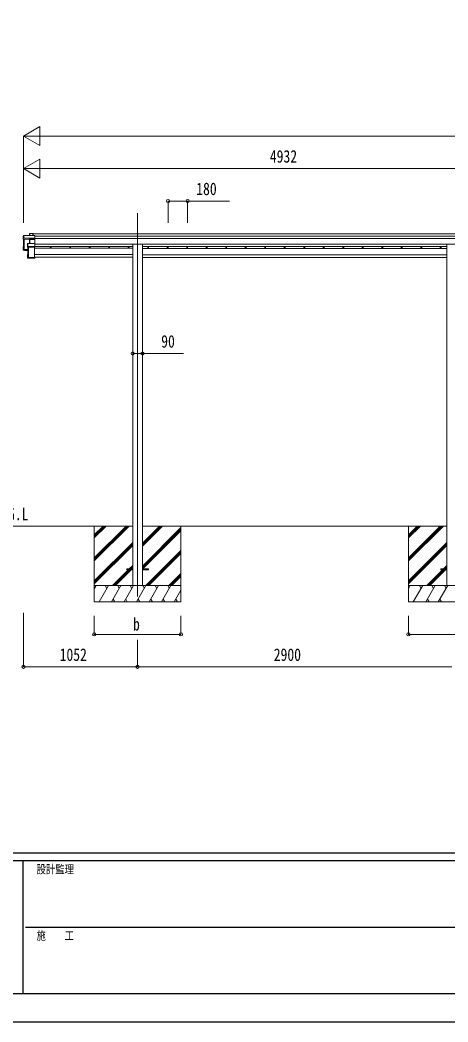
# Model space of a CAD drawing. Units: millimetres, scale not verified. Extents: x -14718 to 14718, y -10395 to 10395.
# Drawn here: x -4592 to -643, y -10395 to -1143 of the extents above; entities that cross this region are included whole.
import ezdxf
from ezdxf.enums import TextEntityAlignment as Align

# ---------------------------------------------------------------- set-up
doc = ezdxf.new("R2010")
doc.units = ezdxf.units.MM
doc.header["$LTSCALE"] = 40
for name, color, linetype, lineweight in [('0-3_YKK_12', 40, 'Continuous', 18), ('0-4_YKK_13', 120, 'Continuous', 18), ('0-5_YKK_A1', 120, 'Continuous', 18), ('0-6_YKK_D', 200, 'Continuous', 18)]:
    doc.layers.add(name, color=color, linetype=linetype, lineweight=lineweight)
doc.layers.add('0-7_YKK_ZWAK', color=134, linetype='Continuous')
doc.styles.add('ＭＳ ゴシック', font='')
doc.styles.get('ＭＳ ゴシック').set_extended_font_data('MS Gothic')

msp = doc.modelspace()

# ---------------------------------------------------------------- linework, layer by layer
at = {"layer": '0-3_YKK_12'}
for p, q in [((-3507.14, -2926.01), (-3507.14, -3403.75)), ((-3507.14, -3403.75), (-3507.14, -6465.59))]:
    msp.add_line(p, q, dxfattribs=at)
at = {"layer": '0-4_YKK_13'}
for p, q in [((-4563.18, -3167.64), (-4563.18, -3139)), ((-4558.7, -3131.22), (-4563.12, -3138.76)), ((-4456.4, -3130.97), (-4558.27, -3130.97)), ((-4558.27, -3131.42), (-4558.27, -3130.97)), ((-4558.27, -3131.42), (-4456.24, -3131.42)), ((-4558.27, -3153.29), (-4558.27, -3131.42)), ((-4504.05, -3116.65), (-4502.3, -3113.66)), ((-4504.05, -3130.97), (-4504.05, -3116.65)), ((-4502.23, -3113.41), (-4503.99, -3116.4)), ((-4502.3, -3113.66), (-4502.3, -3130.97)), ((-4472.24, -3113.16), (-4501.8, -3113.16)), ((-4501.8, -3113.61), (-4501.8, -3113.16)), ((-4471.24, -3114.21), (-4472.1, -3113.27)), ((-4472.1, -3130.97), (-4472.1, -3113.27)), ((-4471.24, -3130.97), (-4471.24, -3114.21)), ((-4456.24, -3131.42), (-4456.24, -3157.8)), ((-4456.1, -3131.08), (-4455.24, -3132.02)), ((-4455.24, -3157.44), (-4455.24, -3132.02)), ((-4559.23, -3157.13), (-4563.18, -3167.64)), ((-4504.14, -3170.2), (-4563.18, -3167.64)), ((-4563.18, -3266.15), (-4563.18, -3237.52)), ((-4562.24, -3237.91), (-4563.06, -3237.18)), ((-4559.24, -3237.15), (-4563.04, -3237.15)), ((-4559.24, -3237.04), (-4562.72, -3237.04)), ((-4562.24, -3237.91), (-4562.24, -3265.16)), ((-4559.24, -3237.91), (-4562.24, -3237.91)), ((-4558.77, -3153.34), (-4559.23, -3154.13)), ((-4559.23, -3157.13), (-4559.23, -3154.13)), ((-4550.74, -3155.71), (-4550.74, -3156.26)), ((-4502.73, -3157.8), (-4550.74, -3155.71)), ((-4550.74, -3156.26), (-4502.74, -3158.35)), ((-4523.16, -3240.43), (-4523.16, -3208.62)), ((-4521.66, -3236.37), (-4523.16, -3240.43)), ((-4520.99, -3206.82), (-4522.96, -3208.22)), ((-4522.66, -3240.93), (-4521.16, -3236.87)), ((-4521.2, -3232.61), (-4521.66, -3233.4)), ((-4521.66, -3236.37), (-4521.66, -3233.4)), ((-4521.16, -3236.87), (-4513.17, -3236.87)), ((-4456.24, -3206.72), (-4520.7, -3206.72)), ((-4520.7, -3206.72), (-4520.7, -3207.17)), ((-4513.17, -3232.56), (-4520.7, -3232.56)), ((-4513.17, -3235.08), (-4513.17, -3232.56)), ((-4513.17, -3235.08), (-4513.17, -3235.62)), ((-4456.24, -3235.08), (-4513.17, -3235.08)), ((-4513.17, -3236.87), (-4513.17, -3235.62)), ((-4513.17, -3235.62), (-4456.24, -3235.62)), ((-4503.25, -3167.83), (-4504.14, -3170.2)), ((-4503.66, -3206.72), (-4503.66, -3170.51)), ((-4503.64, -3170.63), (-4502.77, -3168.33)), ((-4502.77, -3168.33), (-4502.77, -3206.72)), ((-4502.74, -3158.35), (-4502.74, -3158.35)), ((-4502.74, -3167.72), (-4502.74, -3158.35)), ((-4502.74, -3158.35), (-4456.24, -3158.35)), ((-4456.24, -3157.8), (-4502.73, -3157.8)), ((-4456.24, -3167.7), (-4502.27, -3167.7)), ((-4502.27, -3167.7), (-4502.27, -3168.24)), ((-4456.38, -3167.89), (-4455.24, -3166.94)), ((-4456.24, -3158.35), (-4456.24, -3167.7)), ((-4456.24, -3168.24), (-4456.24, -3206.72)), ((-4456.24, -3207.17), (-4456.24, -3235.08)), ((-4456.24, -3235.62), (-4456.24, -3240.93)), ((-4456.11, -3158.15), (-4455.24, -3157.44)), ((-4456.11, -3206.85), (-4455.24, -3207.74)), ((-4456.11, -3235.43), (-4455.24, -3234.71)), ((-4455.24, -3166.94), (-4455.24, -3157.44)), ((-4455.24, -3207.74), (-4455.24, -3166.94)), ((-4455.24, -3234.71), (-4455.24, -3207.74)), ((-4455.24, -3240.09), (-4455.24, -3234.71)), ((-4559.23, -3269.14), (-4563.18, -3266.15)), ((-4562.24, -3265.16), (-4519.24, -3267.03)), ((-4559.24, -3241.96), (-4560.74, -3239.41)), ((-4559.24, -3239.41), (-4560.74, -3239.41)), ((-4560.74, -3263.72), (-4560.74, -3239.41)), ((-4519.24, -3265.53), (-4560.74, -3263.72)), ((-4559.23, -3269.14), (-4550.74, -3269.51)), ((-4556.4, -3260.44), (-4556.4, -3263.91)), ((-4550.74, -3269.51), (-4550.74, -3269.84)), ((-4550.74, -3269.84), (-4523.16, -3271.04)), ((-4550.74, -3269.84), (-4519.24, -3271.21)), ((-4523.16, -3338.95), (-4523.16, -3307.14)), ((-4456.24, -3240.93), (-4522.66, -3240.93)), ((-4522.66, -3306.64), (-4519.24, -3306.64)), ((-4519.24, -3307.48), (-4522.22, -3307.48)), ((-4520.72, -3308.98), (-4519.24, -3308.98)), ((-4520.72, -3336.91), (-4520.72, -3308.98)), ((-4456.24, -3240.93), (-4455.24, -3240.09)), ((-4455.24, -3240.09), (-4455.24, -3240.09)), ((-4523.03, -3339.29), (-4522.22, -3338.41)), ((-4522.96, -3339.35), (-4521.45, -3340.43)), ((-4456.24, -3339.45), (-4522.66, -3339.45)), ((-4522.66, -3339.45), (-4521.16, -3340.52)), ((-4522.22, -3338.41), (-4455.24, -3338.41)), ((-4521.16, -3340.52), (-4513.17, -3340.52)), ((-4457.24, -3336.91), (-4520.72, -3336.91)), ((-4518.82, -3336.18), (-4518.82, -3336.91)), ((-4513.17, -3340.52), (-4513.17, -3340.85)), ((-4513.17, -3340.85), (-4456.24, -3340.85)), ((-4513.17, -3340.85), (-4513.17, -3340.85)), ((-4513.17, -3340.85), (-4456.24, -3340.85)), ((-4455.24, -3332.09), (-4457.24, -3332.09)), ((-4457.24, -3332.54), (-4457.24, -3332.09)), ((-4457.24, -3332.54), (-4457.24, -3336.91)), ((-4455.24, -3332.54), (-4457.24, -3332.54)), ((-4456.24, -3339.45), (-4455.24, -3338.41)), ((-4456.24, -3340.85), (-4456.24, -3339.45)), ((-4456.11, -3340.73), (-4455.24, -3339.83)), ((-4455.24, -3332.09), (-4455.24, -3332.54)), ((-4455.24, -3332.54), (-4455.24, -3338.41)), ((-3607.14, -6211.09), (-3607.14, -6220.09)), ((-3607.14, -6211.09), (-3552.14, -6211.09)), ((-3607.14, -6220.09), (-3552.14, -6220.09)), ((-3462.14, -6211.09), (-3407.14, -6211.09)), ((-3462.14, -6220.09), (-3407.14, -6220.09)), ((-3407.14, -6211.09), (-3407.14, -6220.09)), ((-707.14, -6211.09), (-707.14, -6220.09)), ((-652.14, -6211.09), (-707.14, -6211.09)), ((-652.14, -6220.09), (-707.14, -6220.09))]:
    msp.add_line(p, q, dxfattribs=at)
for points in [[(-4563.18, -3139), (-4558.77, -3131.46), (-4558.77, -3153.34)], [(-4501.8, -3130.97), (-4501.8, -3113.61), (-4472.45, -3113.61), (-4472.45, -3130.97)], [(-4559.23, -3157.13), (-4550.74, -3157.5), (-4550.74, -3156.26)], [(-4550.74, -3155.71), (-4550.74, -3153.29), (-4558.27, -3153.29)], [(-4523.16, -3208.62), (-4521.2, -3207.22), (-4521.2, -3232.61)], [(-4520.7, -3232.56), (-4520.7, -3207.17), (-4456.24, -3207.17)], [(-4502.74, -3167.72), (-4502.74, -3167.72), (-4502.74, -3167.72)], [(-4502.27, -3206.72), (-4502.27, -3168.24), (-4456.24, -3168.24)], [(-4519.24, -3268.06), (-4563.18, -3266.15), (-4563.18, -3266.15), (-4562.24, -3265.16)], [(-4523.03, -3306.77), (-4522.22, -3307.48), (-4522.22, -3338.41)], [(-4455.24, -3338.41), (-4455.24, -3338.41), (-4455.24, -3339.83)]]:
    msp.add_lwpolyline(points, dxfattribs=at)
for centre, radius, start, end in [((-4558.39, -3132.82), 1.41, 85.38783, 105.84391), ((-4558.28, -3131.46), 0.494, 149.67684, 180.01902), ((-4558.27, -3131.47), 0.5, 90, 149.66687), ((-4501.92, -3115.02), 1.41, 85.38783, 105.84391), ((-4501.81, -3113.66), 0.494, 149.67684, 180.01902), ((-4501.8, -3113.66), 0.5, 90, 149.66687), ((-4558.39, -3154.7), 1.41, 85.38783, 105.84391), ((-4520.82, -3208.58), 1.41, 85.38783, 105.84391), ((-4520.82, -3233.97), 1.41, 85.38783, 105.84391), ((-4520.7, -3207.22), 0.498, 125.56678, 179.8201), ((-4520.7, -3207.22), 0.5, 90, 125.54593), ((-4503.27, -3168.33), 0.502, 0.6157, 87.19354), ((-4503.14, -3168.21), 0.63, 355.28892, 50.49396)]:
    msp.add_arc(centre, radius, start, end, dxfattribs=at)
for centre, major_axis, ratio, start_param, end_param in [((-4503.58, -3116.7), (-0.257, 0.444), 0.891995, 0.2825853, 0.9960465), ((-4472.45, -3113.66), (0.499, 0.499), 0.052408, 0.7330383, 1.5184364), ((-4471.74, -3113.66), (0.499, -0.499), 0.052408, 2.4085544, 3.1939525), ((-4456.45, -3131.47), (0.372, 0.372), 0.900404, 0.0523599, 0.837758), ((-4455.74, -3131.47), (-0.372, 0.372), 0.900404, 6.2308254, 7.0162236), ((-4562.71, -3237.47), (0.257, 0.444), 0.891995, 1.432085, 2.1455462), ((-4562.71, -3237.47), (0.491, 0.117), 0.873782, 2.089881, 2.161818), ((-4562.66, -3237.54), (0.474, -0.272), 0.885613, 2.0407293, 2.8261274), ((-4522.69, -3208.65), (-0.169, 0.473), 0.931403, 0.4203333, 1.203868), ((-4521.16, -3236.37), (0.479, 0.147), 0.993384, 2.8453888, 4.4124582), ((-4504.14, -3170.63), (0.495, -0.086), 0.832908, 0.2017128, 1.7252301), ((-4502.25, -3167.88), (1, -0.045), 0.165035, 2.0927496, 3.0878869), ((-4502.27, -3168.38), (0.5, -0.046), 0.224394, 2.093456, 3.1010707), ((-4502.73, -3157.85), (0.011, 0.5), 0.002284, 1.4661262, 2.9758193), ((-4502.27, -3167.86), (1, 0), 0.165356, 1.5707963, 2.0604871), ((-4502.25, -3167.88), (1, -0.045), 0.165035, 2.0898554, 2.0927496), ((-4502.27, -3168.36), (0.5, 0), 0.226184, 1.5707963, 2.0728914), ((-4456.74, -3168.19), (0.498, 0.498), 0.083094, 5.4454273, 6.2002822), ((-4456.74, -3168.19), (-0.372, 0.372), 0.900404, 3.8746309, 4.6294858), ((-4455.74, -3157.85), (-0.372, 0.372), 0.900404, 0.7330383, 1.4878932), ((-4455.74, -3157.85), (0.498, 0.498), 0.083094, 2.3038346, 3.0586895), ((-4455.74, -3207.22), (-0.5, 0.5), 0.02182, 5.550147, 6.3050019), ((-4455.74, -3207.22), (-0.372, 0.372), 0.900404, 6.2613687, 7.0162236), ((-4455.74, -3235.13), (-0.372, 0.372), 0.900404, 0.7330383, 1.4878932), ((-4455.74, -3235.13), (0.498, 0.498), 0.083094, 2.3038346, 3.0586895), ((-4522.69, -3240.51), (-0.289, 0.44), 0.847113, 0.9113503, 1.694885), ((-4522.69, -3307.06), (0.289, 0.44), 0.847113, 1.4467076, 2.2302423), ((-4522.69, -3240.51), (0.498, -0.074), 0.830741, 4.1047896, 4.8883243), ((-4522.69, -3307.06), (0.498, 0.074), 0.830741, 1.394861, 2.1783957), ((-4522.69, -3338.93), (0.169, 0.473), 0.931403, 1.9377246, 2.7212593), ((-4522.69, -3338.93), (-0.255, 0.46), 0.938446, 1.8784237, 2.6619584), ((-4521.16, -3340.02), (0.479, 0.147), 0.993384, 3.7907337, 4.4124582), ((-4455.74, -3340.35), (0.5, 0.5), 0.02182, 3.119776, 3.8746309)]:
    msp.add_ellipse(centre, major_axis=major_axis, ratio=ratio, start_param=start_param, end_param=end_param, dxfattribs=at)
at = {"layer": '0-5_YKK_A1'}
for p, q in [((-4471.24, -3117.02), (365.36, -3117.02)), ((-4455.24, -3139.89), (365.36, -3139.89)), ((-4559.24, -3167.81), (-4559.24, -3262.28)), ((-4557.74, -3167.87), (-4557.74, -3262.28)), ((-4557.23, -3167.89), (-4557.23, -3259.61)), ((-4554.12, -3168.03), (-4554.12, -3262.58)), ((-4455.24, -3160.05), (365.36, -3160.05)), ((-4455.24, -3211.25), (365.36, -3211.25)), ((-4455.24, -3235.57), (-3552.32, -3235.57)), ((-4313.19, -3235.57), (-4313.19, -3248.8)), ((-4305.04, -3235.57), (-4305.04, -3248.8)), ((-4133.19, -3235.57), (-4133.19, -3248.8)), ((-4125.04, -3235.57), (-4125.04, -3248.8)), ((-3953.19, -3235.57), (-3953.19, -3248.8)), ((-3945.04, -3235.57), (-3945.04, -3248.8)), ((-3773.19, -3235.57), (-3773.19, -3248.8)), ((-3765.04, -3235.57), (-3765.04, -3248.8)), ((-3593.19, -3235.57), (-3593.19, -3248.8)), ((-3585.04, -3235.57), (-3585.04, -3248.8)), ((-3461.92, -3235.57), (-652.32, -3235.57)), ((-3413.19, -3235.57), (-3413.19, -3252.2)), ((-3405.04, -3235.57), (-3405.04, -3252.2)), ((-3233.19, -3235.57), (-3233.19, -3252.2)), ((-3225.04, -3235.57), (-3225.04, -3252.2)), ((-3053.19, -3235.57), (-3053.19, -3252.2)), ((-3045.04, -3235.57), (-3045.04, -3252.2)), ((-2873.19, -3235.57), (-2873.19, -3252.2)), ((-2865.04, -3235.57), (-2865.04, -3252.2)), ((-2693.19, -3235.57), (-2693.19, -3252.2)), ((-2685.04, -3235.57), (-2685.04, -3252.2)), ((-2513.19, -3235.57), (-2513.19, -3252.2)), ((-2505.04, -3235.57), (-2505.04, -3252.2)), ((-2333.19, -3235.57), (-2333.19, -3252.2)), ((-2325.04, -3235.57), (-2325.04, -3252.2)), ((-2153.19, -3235.57), (-2153.19, -3252.2)), ((-2145.04, -3235.57), (-2145.04, -3252.2)), ((-1971.62, -3235.57), (-1971.62, -3252.2)), ((-1965.04, -3235.57), (-1965.04, -3252.2)), ((-1793.19, -3235.57), (-1793.19, -3252.2)), ((-1785.04, -3235.57), (-1785.04, -3252.2)), ((-1613.19, -3235.57), (-1613.19, -3252.2)), ((-1605.04, -3235.57), (-1605.04, -3252.2)), ((-1433.19, -3235.57), (-1433.19, -3252.2)), ((-1425.04, -3235.57), (-1425.04, -3252.2)), ((-1253.19, -3235.57), (-1253.19, -3252.2)), ((-1245.04, -3235.57), (-1245.04, -3252.2)), ((-1073.19, -3235.57), (-1073.19, -3252.2)), ((-1065.04, -3235.57), (-1065.04, -3252.2)), ((-893.19, -3235.57), (-893.19, -3252.2)), ((-885.04, -3235.57), (-885.04, -3252.2)), ((-713.19, -3235.57), (-713.19, -3252.2)), ((-705.04, -3235.57), (-705.04, -3252.2)), ((-652.34, -3211.25), (-652.34, -6365.59)), ((-4558.94, -3262.58), (-4558.04, -3262.58)), ((-4557.23, -3259.61), (-4554.33, -3262.49)), ((-4554.12, -3262.58), (-4519.24, -3262.58)), ((-4554.12, -3262.58), (-4519.24, -3262.58)), ((-4519.24, -3240.93), (-4519.24, -3335.88)), ((-4517.74, -3240.93), (-4517.74, -3335.88)), ((-4514.12, -3240.93), (-4514.12, -3336.18)), ((-4457.74, -3336.18), (-4457.74, -3240.93)), ((-3552.34, -3248.8), (-4457.74, -3248.8)), ((-3552.34, -3307.37), (-4457.74, -3307.37)), ((-652.34, -3252.2), (-3461.94, -3252.2)), ((-652.34, -3310.77), (-3461.94, -3310.77)), ((-4518.94, -3336.18), (-4518.04, -3336.18)), ((-4517.23, -3333.21), (-4514.33, -3336.09)), ((-4514.12, -3336.18), (-4457.74, -3336.18)), ((-4457.24, -3333.45), (-4457.74, -3333.45)), ((-3552.34, -3333.45), (-4455.24, -3333.45)), ((-652.34, -3336.84), (-3461.94, -3336.86)), ((-4737.37, -5815.59), (-3552.14, -5815.59)), ((-3907.14, -5815.59), (-3907.14, -6515.58)), ((-3907.14, -6109.56), (-3613.16, -5815.59)), ((-3907.14, -6123.7), (-3599.02, -5815.59)), ((-3907.14, -6137.85), (-3584.88, -5815.59)), ((-3907.14, -5897.43), (-3825.3, -5815.59)), ((-3907.14, -5911.57), (-3811.15, -5815.59)), ((-3907.14, -5925.71), (-3797.01, -5815.59)), ((-3462.14, -5815.59), (-652.14, -5815.59)), ((-3462.14, -6001.22), (-3276.51, -5815.59)), ((-3462.14, -5987.07), (-3290.65, -5815.59)), ((-3462.14, -5972.93), (-3304.79, -5815.59)), ((-3107.14, -5815.59), (-3107.14, -6515.58)), ((-1007.14, -5815.59), (-1007.14, -6515.58)), ((-1007.14, -6109.56), (-713.16, -5815.59)), ((-1007.14, -6123.7), (-699.02, -5815.59)), ((-1007.14, -6137.85), (-684.88, -5815.59)), ((-1007.14, -5897.43), (-925.3, -5815.59)), ((-1007.14, -5911.57), (-911.15, -5815.59)), ((-1007.14, -5925.71), (-897.01, -5815.59)), ((-3462.14, -6185.06), (-3107.14, -5830.07)), ((-3462.14, -6199.2), (-3107.14, -5844.21)), ((-3459.88, -6211.09), (-3107.14, -5858.35)), ((-3907.14, -6321.69), (-3552.14, -5966.7)), ((-3907.14, -6335.84), (-3552.14, -5980.84)), ((-3907.14, -6349.98), (-3552.14, -5994.98)), ((-1007.14, -6321.69), (-652.14, -5966.7)), ((-1007.14, -6335.84), (-652.14, -5980.84)), ((-1007.14, -6349.98), (-652.14, -5994.98)), ((-3430.53, -6365.59), (-3107.14, -6042.2)), ((-3416.39, -6365.59), (-3107.14, -6056.34)), ((-3402.25, -6365.59), (-3107.14, -6070.48)), ((-3584.4, -6211.09), (-3552.14, -6178.83)), ((-3570.26, -6211.09), (-3552.14, -6192.97)), ((-684.4, -6211.09), (-652.14, -6178.83)), ((-670.26, -6211.09), (-652.14, -6192.97)), ((-3738.9, -6365.59), (-3593.4, -6220.09)), ((-3724.76, -6365.59), (-3579.26, -6220.09)), ((-3710.62, -6365.59), (-3565.12, -6220.09)), ((-3556.12, -6211.09), (-3552.14, -6207.11)), ((-3218.4, -6365.59), (-3107.14, -6254.33)), ((-3204.26, -6365.59), (-3107.14, -6268.47)), ((-3190.12, -6365.59), (-3107.14, -6282.61)), ((-838.9, -6365.59), (-693.4, -6220.09)), ((-824.76, -6365.59), (-679.26, -6220.09)), ((-810.62, -6365.59), (-665.12, -6220.09)), ((-656.12, -6211.09), (-652.14, -6207.11)), ((-3907.14, -6394.53), (-3890.43, -6365.58)), ((-3107.14, -6365.59), (-3907.14, -6365.59)), ((-3862.6, -6515.58), (-3775.99, -6365.58)), ((-3791, -6391.57), (-3806, -6365.59)), ((-3747.13, -6515.58), (-3660.52, -6365.58)), ((-3675.52, -6391.57), (-3690.53, -6365.59)), ((-3631.66, -6515.58), (-3545.05, -6365.59)), ((-3560.05, -6391.57), (-3575.06, -6365.58)), ((-3516.19, -6515.58), (-3429.58, -6365.59)), ((-3444.58, -6391.57), (-3459.58, -6365.58)), ((-3400.72, -6515.58), (-3314.11, -6365.59)), ((-3329.11, -6391.57), (-3344.11, -6365.58)), ((-3285.25, -6515.58), (-3198.64, -6365.59)), ((-3213.64, -6391.57), (-3228.64, -6365.58)), ((-3107.14, -6376.03), (-3113.17, -6365.58)), ((-1007.14, -6394.53), (-990.43, -6365.58)), ((-207.14, -6365.59), (-1007.14, -6365.59)), ((-962.6, -6515.58), (-875.99, -6365.58)), ((-891, -6391.57), (-906, -6365.59)), ((-847.13, -6515.58), (-760.52, -6365.58)), ((-775.52, -6391.57), (-790.53, -6365.59)), ((-731.66, -6515.58), (-645.05, -6365.59)), ((-660.05, -6391.57), (-675.06, -6365.58)), ((-3905.43, -6391.57), (-3907.14, -6388.61)), ((-3169.78, -6515.58), (-3107.14, -6407.1)), ((-1005.43, -6391.57), (-1007.14, -6388.61)), ((-3907.14, -6515.58), (-3107.14, -6515.58)), ((-3732.13, -6489.61), (-3717.13, -6515.58)), ((-3616.66, -6489.6), (-3601.66, -6515.58)), ((-3501.19, -6489.61), (-3486.19, -6515.58)), ((-3385.72, -6489.61), (-3370.72, -6515.58)), ((-3270.25, -6489.61), (-3255.25, -6515.58)), ((-3154.78, -6489.61), (-3139.78, -6515.58)), ((-1007.14, -6515.58), (-207.14, -6515.58)), ((-832.13, -6489.61), (-817.13, -6515.58)), ((-716.66, -6489.6), (-701.66, -6515.58))]:
    msp.add_line(p, q, dxfattribs=at)
for points in [[(-3552.34, -3211.25), (-3552.14, -5640.59), (-3552.14, -6365.59)], [(-3461.95, -3211.25), (-3462.14, -5640.59), (-3462.14, -6365.59)]]:
    msp.add_lwpolyline(points, dxfattribs=at)
for centre, radius, start, end in [((-4558.94, -3262.28), 0.299, 180.1578, 270.15693), ((-4558.04, -3262.28), 0.299, 269.84307, 359.8422), ((-4557.44, -3259.82), 0.3, 45.07151, 179.70637), ((-4554.12, -3262.28), 0.301, 225.19514, 270.02698), ((-4518.94, -3335.88), 0.299, 180.1578, 270.15693), ((-4518.04, -3335.88), 0.299, 269.84307, 359.8422), ((-4517.44, -3333.42), 0.3, 45.07151, 179.70637), ((-4514.12, -3335.88), 0.301, 225.19514, 270.02698)]:
    msp.add_arc(centre, radius, start, end, dxfattribs=at)
at = {"layer": '0-6_YKK_D'}
for p, q in [((-4559.24, -2214.15), (-4407.69, -2126.65)), ((-4407.69, -2301.65), (-4407.69, -2126.65)), ((-4559.24, -3017.02), (-4559.24, -2213.15)), ((-4559.24, -2214.15), (-4407.69, -2301.65)), ((-4559.24, -2214.15), (-4256.13, -2214.15)), ((-4384.24, -2214.15), (5849.95, -2214.15)), ((-4559.24, -2514.15), (-4407.69, -2426.65)), ((-4407.69, -2601.65), (-4407.69, -2426.65)), ((-4559.24, -3017.02), (-4559.24, -2513.15)), ((-4559.24, -2514.15), (-4407.69, -2601.65)), ((-4559.24, -2514.15), (-4256.13, -2514.15)), ((-4384.24, -2514.15), (197.86, -2514.15)), ((-3225.04, -3017.02), (-3225.04, -2813.15)), ((-3045.04, -3017.02), (-3045.04, -2813.15)), ((-3552.34, -4196.05), (-3552.34, -4223.3)), ((-3461.94, -4194.11), (-3461.94, -4223.3)), ((-4559.24, -6615.53), (-4559.24, -7116.58)), ((-3907.14, -6644.19), (-3907.14, -6816.58)), ((-3107.14, -6644.19), (-3107.14, -6816.58)), ((-1007.14, -6644.19), (-1007.14, -6816.58)), ((-3907.14, -6815.58), (-3107.14, -6815.58)), ((-1007.14, -6815.58), (-207.14, -6815.58)), ((-3507.14, -6867.58), (-3507.14, -7116.58)), ((-3507.14, -6867.58), (-3507.14, -7116.58)), ((-4559.24, -7115.58), (-3507.14, -7115.58)), ((-3507.14, -7115.58), (-607.14, -7115.58))]:
    msp.add_line(p, q, dxfattribs=at)
for points in [[(-3225.04, -2814.15), (-3045.04, -2814.15), (-2659.94, -2814.15)], [(-3552.34, -4222.3), (-3461.94, -4222.3), (-3084.21, -4222.3)]]:
    msp.add_lwpolyline(points, dxfattribs=at)
for centre in [(-3225.04, -2814.15), (-3045.04, -2814.15), (-3552.34, -4222.3), (-3461.94, -4222.3), (-3907.14, -6815.58), (-3107.14, -6815.58), (-1007.14, -6815.58), (-4559.24, -7115.58), (-3507.14, -7115.58), (-3507.14, -7115.58)]:
    msp.add_circle(centre, 14.88, dxfattribs=at)
at = {"layer": '0-7_YKK_ZWAK'}
for p, q in [((13632.57, -8837.5), (-13667.43, -8837.5)), ((-4567.43, -8907.5), (-13667.43, -8907.5)), ((-4567.43, -8907.5), (-4567.43, -10132.5)), ((-17.43, -8907.5), (-4567.43, -8907.5)), ((-4541.18, -9520), (-17.43, -9520)), ((-13667.43, -10132.5), (-4567.43, -10132.5)), ((-4567.43, -10132.5), (-17.43, -10132.5))]:
    msp.add_line(p, q, dxfattribs=at)
msp.add_lwpolyline([(-14717.5, -10395), (14717.5, -10395), (14717.5, 10395), (-14717.5, 10395)], close=True, dxfattribs=at)

# ---------------------------------------------------------------- texts
at = {"layer": '0-5_YKK_A1', "style": 'ＭＳ ゴシック', "width": 0.8}
msp.add_text('G.L', height=115.5, dxfattribs=at).set_placement((-4702.77, -5796.01), align=Align.BOTTOM_LEFT)
at = {"layer": '0-6_YKK_D', "style": 'ＭＳ ゴシック', "width": 0.8}
for s, p in [('4932', (-2286.39, -2494.15)), ('180', (-2965.54, -2794.15)), ('90', (-3289.01, -4202.3)), ('b', (-3549.14, -6814.78)), ('1052', (-4226.39, -7095.58)), ('2900', (-2250.34, -7095.58))]:
    msp.add_text(s, height=115.5, dxfattribs=at).set_placement(p, align=Align.BOTTOM_LEFT)
at = {"layer": '0-7_YKK_ZWAK', "style": 'ＭＳ ゴシック', "width": 0.8}
for s, p in [('設計監理', (-4439.1, -9047.5)), ('施\u3000\u3000工', (-4439.1, -9660))]:
    msp.add_text(s, height=76.98, dxfattribs=at).set_placement(p, align=Align.BOTTOM_LEFT)

doc.saveas('drawing.dxf')
